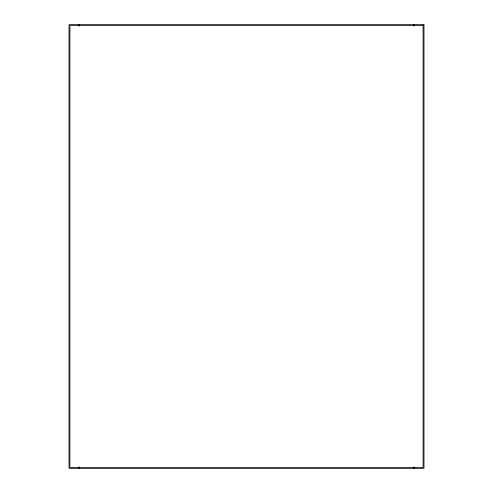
<?xml version="1.0" encoding="UTF-8"?>
<svg xmlns="http://www.w3.org/2000/svg" width="493" height="493" viewBox="0 0 493 493"><rect width="100%" height="100%" fill="white"/><g stroke="black" fill="none" stroke-linecap="round" stroke-linejoin="round"><path stroke-width="0.74" d="M413.923 24.65L413.923 26.191M413.923 466.809L413.923 468.35M79.077 24.65L79.077 26.191M79.077 466.809L79.077 468.35M423.98 24.65L69.02 24.65L69.02 468.35L423.98 468.35L423.98 24.65M423.093 25.537L69.907 25.537L69.907 467.463L423.093 467.463L423.093 25.537"/></g></svg>
